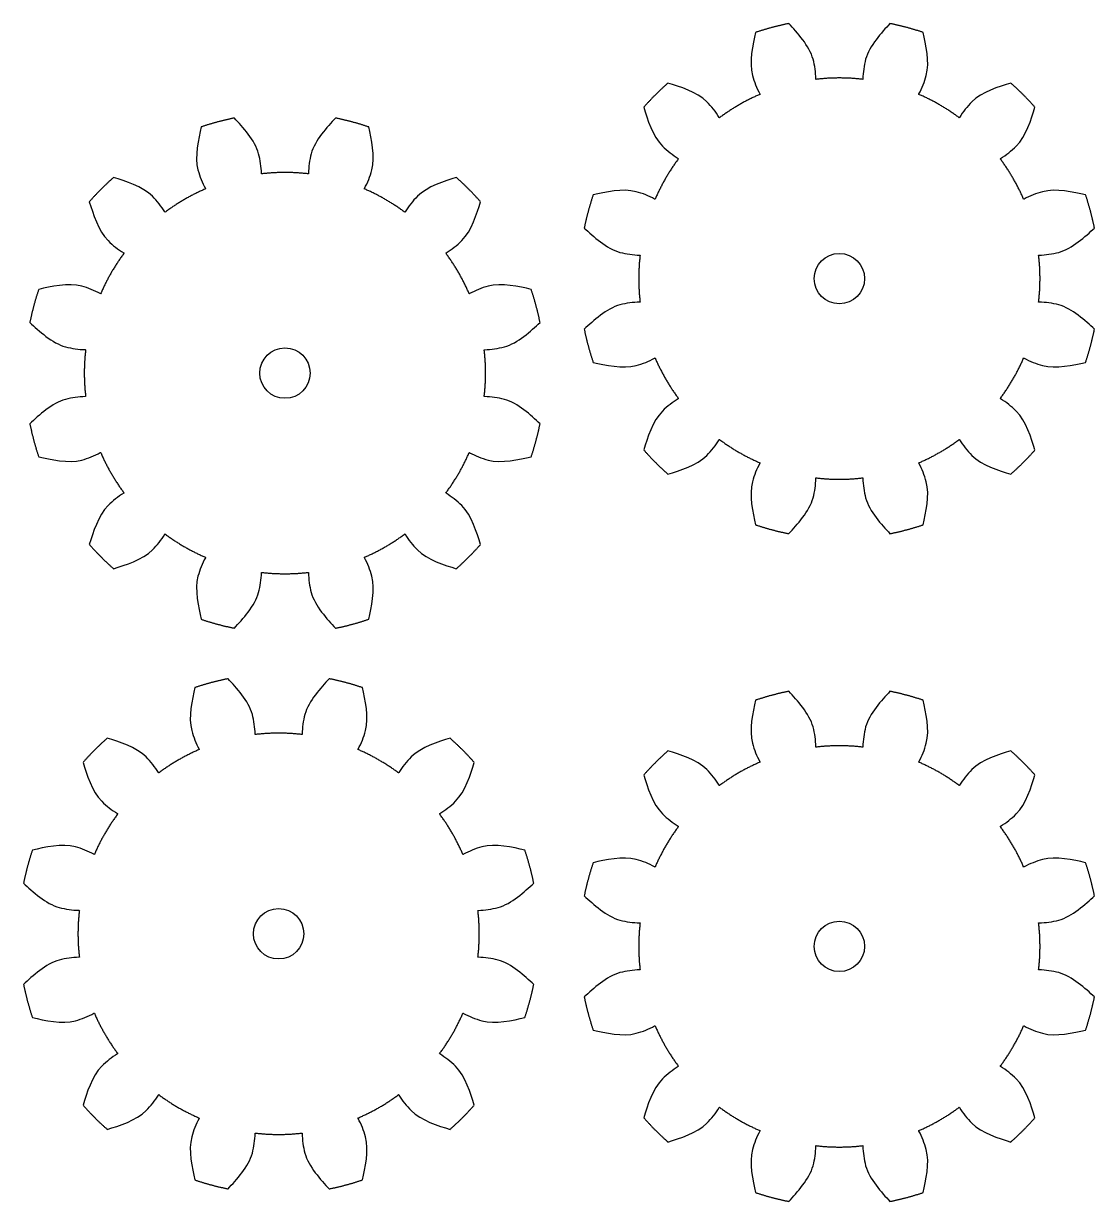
# Model space of a CAD drawing. Header units: millimetres. Extents: x 1087 to 1569, y -1965 to 141.
# Drawn here: x 1392.5 to 1562.5, y -1103.5 to -916.5 of the extents above; entities that cross this region are included whole.
import ezdxf

# ---------------------------------------------------------------- set-up
doc = ezdxf.new("R2010")
doc.units = ezdxf.units.MM
doc.header["$MEASUREMENT"] = 0
doc.layers.add('exterior', color=96, linetype='Continuous', true_color=0x008000)
doc.layers.add('interior', color=1, linetype='Continuous', true_color=0xff0000)

msp = doc.modelspace()

# ---------------------------------------------------------------- linework, layer by layer
at = {"layer": 'exterior'}
for points, knots in [([(1508.71, -917.89), (1508.28, -919.76), (1507.63, -922.6), (1508.2, -924.72), (1508.48, -925.75), (1508.89, -926.74), (1509.37, -927.65), (1509.39, -927.67), (1509.4, -927.7), (1509.41, -927.72)], [-101.445812, -101.445812, -101.445812, -101.445812, -100.678708, -100.678708, -100.678708, -99.889049, -99.889049, -99.889049, -99.870059, -99.870059, -99.870059, -99.870059]), ([(1518.28, -925.34), (1518.28, -925.32), (1518.28, -925.29), (1518.28, -925.27), (1518.24, -924.23), (1518.1, -923.17), (1517.83, -922.14), (1517.26, -920.02), (1515.28, -917.88), (1513.97, -916.48)], [-104.46169, -104.46169, -104.46169, -104.46169, -104.442641, -104.442641, -104.442641, -103.652974, -103.652974, -103.652974, -102.885889, -102.885889, -102.885889, -102.885889]), ([(1530.03, -916.48), (1528.73, -917.88), (1526.74, -920.02), (1526.17, -922.14), (1525.9, -923.17), (1525.76, -924.23), (1525.72, -925.27)], [-22.838476, -22.838476, -22.838476, -22.838476, -22.071372, -22.071372, -22.071372, -21.281712, -21.281712, -21.281712, -21.281712]), ([(1534.59, -927.72), (1534.6, -927.7), (1534.62, -927.67), (1534.63, -927.65), (1535.11, -926.74), (1535.53, -925.75), (1535.8, -924.72), (1536.37, -922.6), (1535.72, -919.76), (1535.29, -917.89)], [-25.854354, -25.854354, -25.854354, -25.854354, -25.835305, -25.835305, -25.835305, -25.045637, -25.045637, -25.045637, -24.278552, -24.278552, -24.278552, -24.278552]), ([(1502.96, -931.44), (1502.95, -931.42), (1502.94, -931.4), (1502.92, -931.38), (1502.38, -930.5), (1501.73, -929.65), (1500.97, -928.89), (1499.42, -927.34), (1496.63, -926.48), (1494.8, -925.92)], [-97.315569, -97.315569, -97.315569, -97.315569, -97.29652, -97.29652, -97.29652, -96.506852, -96.506852, -96.506852, -95.739767, -95.739767, -95.739767, -95.739767]), ([(1549.2, -925.92), (1547.37, -926.48), (1544.58, -927.34), (1543.03, -928.9), (1542.27, -929.65), (1541.63, -930.5), (1541.08, -931.38), (1541.06, -931.4), (1541.05, -931.42), (1541.04, -931.44)], [-29.984597, -29.984597, -29.984597, -29.984597, -29.217493, -29.217493, -29.217493, -28.427833, -28.427833, -28.427833, -28.408844, -28.408844, -28.408844, -28.408844]), ([(1490.95, -929.77), (1491.52, -931.6), (1492.37, -934.39), (1493.93, -935.94), (1494.68, -936.69), (1495.53, -937.34), (1496.41, -937.89), (1496.43, -937.91), (1496.45, -937.92), (1496.47, -937.93)], [-94.299691, -94.299691, -94.299691, -94.299691, -93.532587, -93.532587, -93.532587, -92.742927, -92.742927, -92.742927, -92.723938, -92.723938, -92.723938, -92.723938]), ([(1547.53, -937.93), (1547.55, -937.92), (1547.57, -937.91), (1547.59, -937.89), (1548.47, -937.34), (1549.32, -936.7), (1550.07, -935.94), (1551.63, -934.39), (1552.49, -931.6), (1553.05, -929.77)], [-33.000475, -33.000475, -33.000475, -33.000475, -32.981426, -32.981426, -32.981426, -32.191759, -32.191759, -32.191759, -31.424674, -31.424674, -31.424674, -31.424674]), ([(1420.71, -932.89), (1420.28, -934.76), (1419.63, -937.6), (1420.2, -939.72), (1420.48, -940.75), (1420.89, -941.74), (1421.37, -942.65), (1421.39, -942.67), (1421.4, -942.7), (1421.41, -942.72)], [-101.445812, -101.445812, -101.445812, -101.445812, -100.678708, -100.678708, -100.678708, -99.889049, -99.889049, -99.889049, -99.870059, -99.870059, -99.870059, -99.870059]), ([(1430.28, -940.34), (1430.28, -940.32), (1430.28, -940.29), (1430.28, -940.27), (1430.24, -939.23), (1430.1, -938.17), (1429.83, -937.14), (1429.26, -935.02), (1427.28, -932.88), (1425.97, -931.48)], [-104.46169, -104.46169, -104.46169, -104.46169, -104.442641, -104.442641, -104.442641, -103.652974, -103.652974, -103.652974, -102.885889, -102.885889, -102.885889, -102.885889]), ([(1442.03, -931.48), (1440.73, -932.88), (1438.74, -935.02), (1438.17, -937.14), (1437.9, -938.17), (1437.76, -939.23), (1437.72, -940.27)], [-22.838476, -22.838476, -22.838476, -22.838476, -22.071372, -22.071372, -22.071372, -21.281712, -21.281712, -21.281712, -21.281712]), ([(1446.59, -942.72), (1446.6, -942.7), (1446.62, -942.67), (1446.63, -942.65), (1447.11, -941.74), (1447.53, -940.75), (1447.8, -939.72), (1448.37, -937.6), (1447.72, -934.76), (1447.29, -932.89)], [-25.854354, -25.854354, -25.854354, -25.854354, -25.835305, -25.835305, -25.835305, -25.045637, -25.045637, -25.045637, -24.278552, -24.278552, -24.278552, -24.278552]), ([(1414.96, -946.44), (1414.95, -946.42), (1414.94, -946.4), (1414.92, -946.38), (1414.38, -945.5), (1413.73, -944.65), (1412.97, -943.89), (1411.42, -942.34), (1408.63, -941.48), (1406.8, -940.92)], [-97.315569, -97.315569, -97.315569, -97.315569, -97.29652, -97.29652, -97.29652, -96.506852, -96.506852, -96.506852, -95.739767, -95.739767, -95.739767, -95.739767]), ([(1461.2, -940.92), (1459.37, -941.48), (1456.58, -942.34), (1455.03, -943.9), (1454.27, -944.65), (1453.63, -945.5), (1453.08, -946.38), (1453.06, -946.4), (1453.05, -946.42), (1453.04, -946.44)], [-29.984597, -29.984597, -29.984597, -29.984597, -29.217493, -29.217493, -29.217493, -28.427833, -28.427833, -28.427833, -28.408844, -28.408844, -28.408844, -28.408844]), ([(1492.75, -944.38), (1492.73, -944.37), (1492.71, -944.35), (1492.68, -944.34), (1491.77, -943.86), (1490.78, -943.44), (1489.75, -943.17), (1487.63, -942.6), (1484.79, -943.25), (1482.92, -943.68)], [-90.169447, -90.169447, -90.169447, -90.169447, -90.150398, -90.150398, -90.150398, -89.360731, -89.360731, -89.360731, -88.593646, -88.593646, -88.593646, -88.593646]), ([(1561.08, -943.68), (1559.21, -943.25), (1556.37, -942.6), (1554.25, -943.17), (1553.22, -943.45), (1552.23, -943.86), (1551.32, -944.34), (1551.3, -944.36), (1551.27, -944.37), (1551.25, -944.38)], [-37.130719, -37.130719, -37.130719, -37.130719, -36.363615, -36.363615, -36.363615, -35.573955, -35.573955, -35.573955, -35.554966, -35.554966, -35.554966, -35.554966]), ([(1402.95, -944.77), (1403.52, -946.6), (1404.37, -949.39), (1405.93, -950.94), (1406.68, -951.69), (1407.53, -952.34), (1408.41, -952.89), (1408.43, -952.91), (1408.45, -952.92), (1408.47, -952.93)], [-94.299691, -94.299691, -94.299691, -94.299691, -93.532587, -93.532587, -93.532587, -92.742927, -92.742927, -92.742927, -92.723938, -92.723938, -92.723938, -92.723938]), ([(1459.53, -952.93), (1459.55, -952.92), (1459.57, -952.91), (1459.59, -952.89), (1460.47, -952.34), (1461.32, -951.7), (1462.07, -950.94), (1463.63, -949.39), (1464.49, -946.6), (1465.05, -944.77)], [-33.000475, -33.000475, -33.000475, -33.000475, -32.981426, -32.981426, -32.981426, -32.191759, -32.191759, -32.191759, -31.424674, -31.424674, -31.424674, -31.424674]), ([(1481.51, -948.94), (1482.92, -950.24), (1485.05, -952.23), (1487.17, -952.8), (1488.2, -953.07), (1489.26, -953.21), (1490.3, -953.24), (1490.32, -953.25), (1490.35, -953.25), (1490.37, -953.25)], [-87.153569, -87.153569, -87.153569, -87.153569, -86.386465, -86.386465, -86.386465, -85.596806, -85.596806, -85.596806, -85.577816, -85.577816, -85.577816, -85.577816]), ([(1553.63, -953.25), (1553.65, -953.25), (1553.68, -953.25), (1553.7, -953.25), (1554.74, -953.21), (1555.8, -953.07), (1556.83, -952.8), (1558.95, -952.23), (1561.08, -950.25), (1562.49, -948.94)], [-40.146597, -40.146597, -40.146597, -40.146597, -40.127548, -40.127548, -40.127548, -39.33788, -39.33788, -39.33788, -38.570795, -38.570795, -38.570795, -38.570795]), ([(1404.75, -959.38), (1404.73, -959.37), (1404.71, -959.35), (1404.68, -959.34), (1403.77, -958.86), (1402.78, -958.44), (1401.75, -958.17), (1399.63, -957.6), (1396.79, -958.25), (1394.92, -958.68)], [-90.169447, -90.169447, -90.169447, -90.169447, -90.150398, -90.150398, -90.150398, -89.360731, -89.360731, -89.360731, -88.593646, -88.593646, -88.593646, -88.593646]), ([(1473.08, -958.68), (1471.21, -958.25), (1468.37, -957.6), (1466.25, -958.17), (1465.22, -958.45), (1464.23, -958.86), (1463.32, -959.34), (1463.3, -959.36), (1463.27, -959.37), (1463.25, -959.38)], [-37.130719, -37.130719, -37.130719, -37.130719, -36.363615, -36.363615, -36.363615, -35.573955, -35.573955, -35.573955, -35.554966, -35.554966, -35.554966, -35.554966]), ([(1490.37, -960.69), (1490.35, -960.69), (1490.32, -960.69), (1490.3, -960.69), (1489.26, -960.73), (1488.2, -960.87), (1487.17, -961.14), (1485.05, -961.71), (1482.92, -963.69), (1481.51, -965)], [-83.023326, -83.023326, -83.023326, -83.023326, -83.004277, -83.004277, -83.004277, -82.214609, -82.214609, -82.214609, -81.447524, -81.447524, -81.447524, -81.447524]), ([(1562.49, -965), (1561.08, -963.69), (1558.95, -961.71), (1556.83, -961.14), (1555.8, -960.87), (1554.74, -960.73), (1553.7, -960.69), (1553.68, -960.69), (1553.65, -960.69), (1553.63, -960.69)], [-44.27684, -44.27684, -44.27684, -44.27684, -43.509736, -43.509736, -43.509736, -42.720076, -42.720076, -42.720076, -42.701087, -42.701087, -42.701087, -42.701087]), ([(1393.51, -963.94), (1394.92, -965.24), (1397.05, -967.23), (1399.17, -967.8), (1400.2, -968.07), (1401.26, -968.21), (1402.3, -968.24), (1402.32, -968.25), (1402.35, -968.25), (1402.37, -968.25)], [-87.153569, -87.153569, -87.153569, -87.153569, -86.386465, -86.386465, -86.386465, -85.596806, -85.596806, -85.596806, -85.577816, -85.577816, -85.577816, -85.577816]), ([(1465.63, -968.25), (1465.65, -968.25), (1465.68, -968.25), (1465.7, -968.25), (1466.74, -968.21), (1467.8, -968.07), (1468.83, -967.8), (1470.95, -967.23), (1473.08, -965.25), (1474.49, -963.94)], [-40.146597, -40.146597, -40.146597, -40.146597, -40.127548, -40.127548, -40.127548, -39.33788, -39.33788, -39.33788, -38.570795, -38.570795, -38.570795, -38.570795]), ([(1482.92, -970.26), (1484.79, -970.69), (1487.63, -971.34), (1489.75, -970.77), (1490.78, -970.49), (1491.77, -970.08), (1492.68, -969.59), (1492.7, -969.58), (1492.73, -969.57), (1492.75, -969.56)], [-80.007448, -80.007448, -80.007448, -80.007448, -79.240344, -79.240344, -79.240344, -78.450684, -78.450684, -78.450684, -78.431695, -78.431695, -78.431695, -78.431695]), ([(1551.25, -969.56), (1551.27, -969.57), (1551.29, -969.58), (1551.32, -969.6), (1552.23, -970.08), (1553.22, -970.49), (1554.25, -970.77), (1556.37, -971.34), (1559.21, -970.69), (1561.08, -970.26)], [-47.292718, -47.292718, -47.292718, -47.292718, -47.273669, -47.273669, -47.273669, -46.484002, -46.484002, -46.484002, -45.716917, -45.716917, -45.716917, -45.716917]), ([(1402.37, -975.69), (1402.35, -975.69), (1402.32, -975.69), (1402.3, -975.69), (1401.26, -975.73), (1400.2, -975.87), (1399.17, -976.14), (1397.05, -976.71), (1394.92, -978.69), (1393.51, -980)], [-83.023326, -83.023326, -83.023326, -83.023326, -83.004277, -83.004277, -83.004277, -82.214609, -82.214609, -82.214609, -81.447524, -81.447524, -81.447524, -81.447524]), ([(1474.49, -980), (1473.08, -978.69), (1470.95, -976.71), (1468.83, -976.14), (1467.8, -975.87), (1466.74, -975.73), (1465.7, -975.69), (1465.68, -975.69), (1465.65, -975.69), (1465.63, -975.69)], [-44.27684, -44.27684, -44.27684, -44.27684, -43.509736, -43.509736, -43.509736, -42.720076, -42.720076, -42.720076, -42.701087, -42.701087, -42.701087, -42.701087]), ([(1496.47, -976), (1496.45, -976.02), (1496.43, -976.03), (1496.41, -976.04), (1495.53, -976.59), (1494.68, -977.24), (1493.93, -977.99), (1492.37, -979.55), (1491.51, -982.33), (1490.95, -984.16)], [-75.877204, -75.877204, -75.877204, -75.877204, -75.858155, -75.858155, -75.858155, -75.068488, -75.068488, -75.068488, -74.301403, -74.301403, -74.301403, -74.301403]), ([(1553.05, -984.17), (1552.48, -982.34), (1551.63, -979.55), (1550.07, -978), (1549.32, -977.24), (1548.47, -976.6), (1547.59, -976.05), (1547.57, -976.03), (1547.55, -976.02), (1547.53, -976.01)], [-51.422962, -51.422962, -51.422962, -51.422962, -50.655858, -50.655858, -50.655858, -49.866198, -49.866198, -49.866198, -49.847209, -49.847209, -49.847209, -49.847209]), ([(1494.8, -988.02), (1496.63, -987.45), (1499.42, -986.6), (1500.97, -985.04), (1501.73, -984.29), (1502.37, -983.44), (1502.92, -982.56), (1502.94, -982.54), (1502.95, -982.52), (1502.96, -982.5)], [-72.861326, -72.861326, -72.861326, -72.861326, -72.094222, -72.094222, -72.094222, -71.304563, -71.304563, -71.304563, -71.285573, -71.285573, -71.285573, -71.285573]), ([(1541.04, -982.5), (1541.05, -982.52), (1541.06, -982.54), (1541.08, -982.56), (1541.62, -983.44), (1542.27, -984.29), (1543.03, -985.04), (1544.58, -986.6), (1547.37, -987.46), (1549.2, -988.02)], [-54.43884, -54.43884, -54.43884, -54.43884, -54.419791, -54.419791, -54.419791, -53.630123, -53.630123, -53.630123, -52.863038, -52.863038, -52.863038, -52.863038]), ([(1394.92, -985.26), (1396.79, -985.69), (1399.63, -986.34), (1401.75, -985.77), (1402.78, -985.49), (1403.77, -985.08), (1404.68, -984.59), (1404.7, -984.58), (1404.73, -984.57), (1404.75, -984.56)], [-80.007448, -80.007448, -80.007448, -80.007448, -79.240344, -79.240344, -79.240344, -78.450684, -78.450684, -78.450684, -78.431695, -78.431695, -78.431695, -78.431695]), ([(1463.25, -984.56), (1463.27, -984.57), (1463.29, -984.58), (1463.32, -984.6), (1464.23, -985.08), (1465.22, -985.49), (1466.25, -985.77), (1468.37, -986.34), (1471.21, -985.69), (1473.08, -985.26)], [-47.292718, -47.292718, -47.292718, -47.292718, -47.273669, -47.273669, -47.273669, -46.484002, -46.484002, -46.484002, -45.716917, -45.716917, -45.716917, -45.716917]), ([(1509.41, -986.22), (1509.4, -986.24), (1509.38, -986.26), (1509.37, -986.29), (1508.89, -987.2), (1508.47, -988.19), (1508.2, -989.21), (1507.63, -991.34), (1508.28, -994.18), (1508.71, -996.05)], [-68.731083, -68.731083, -68.731083, -68.731083, -68.712034, -68.712034, -68.712034, -67.922366, -67.922366, -67.922366, -67.155281, -67.155281, -67.155281, -67.155281]), ([(1535.29, -996.05), (1535.72, -994.18), (1536.37, -991.34), (1535.8, -989.22), (1535.52, -988.19), (1535.11, -987.2), (1534.63, -986.29), (1534.61, -986.26), (1534.6, -986.24), (1534.59, -986.22)], [-58.569083, -58.569083, -58.569083, -58.569083, -57.801979, -57.801979, -57.801979, -57.012319, -57.012319, -57.012319, -56.99333, -56.99333, -56.99333, -56.99333]), ([(1513.97, -997.45), (1515.27, -996.05), (1517.26, -993.92), (1517.83, -991.79), (1518.1, -990.77), (1518.24, -989.71), (1518.28, -988.67), (1518.28, -988.65), (1518.28, -988.62), (1518.28, -988.6)], [-65.715205, -65.715205, -65.715205, -65.715205, -64.948101, -64.948101, -64.948101, -64.158441, -64.158441, -64.158441, -64.139452, -64.139452, -64.139452, -64.139452]), ([(1525.72, -988.6), (1525.72, -988.62), (1525.72, -988.65), (1525.72, -988.67), (1525.76, -989.71), (1525.9, -990.77), (1526.17, -991.79), (1526.74, -993.92), (1528.72, -996.05), (1530.03, -997.46)], [-61.584961, -61.584961, -61.584961, -61.584961, -61.565912, -61.565912, -61.565912, -60.776245, -60.776245, -60.776245, -60.00916, -60.00916, -60.00916, -60.00916]), ([(1408.47, -991), (1408.45, -991.02), (1408.43, -991.03), (1408.41, -991.04), (1407.53, -991.59), (1406.68, -992.24), (1405.93, -992.99), (1404.37, -994.55), (1403.51, -997.33), (1402.95, -999.16)], [-75.877204, -75.877204, -75.877204, -75.877204, -75.858155, -75.858155, -75.858155, -75.068488, -75.068488, -75.068488, -74.301403, -74.301403, -74.301403, -74.301403]), ([(1465.05, -999.17), (1464.48, -997.34), (1463.63, -994.55), (1462.07, -993), (1461.32, -992.24), (1460.47, -991.6), (1459.59, -991.05), (1459.57, -991.03), (1459.55, -991.02), (1459.53, -991.01)], [-51.422962, -51.422962, -51.422962, -51.422962, -50.655858, -50.655858, -50.655858, -49.866198, -49.866198, -49.866198, -49.847209, -49.847209, -49.847209, -49.847209]), ([(1406.8, -1003.02), (1408.63, -1002.45), (1411.42, -1001.6), (1412.97, -1000.04), (1413.73, -999.29), (1414.37, -998.44), (1414.92, -997.56), (1414.94, -997.54), (1414.95, -997.52), (1414.96, -997.5)], [-72.861326, -72.861326, -72.861326, -72.861326, -72.094222, -72.094222, -72.094222, -71.304563, -71.304563, -71.304563, -71.285573, -71.285573, -71.285573, -71.285573]), ([(1453.04, -997.5), (1453.05, -997.52), (1453.06, -997.54), (1453.08, -997.56), (1453.62, -998.44), (1454.27, -999.29), (1455.03, -1000.04), (1456.58, -1001.6), (1459.37, -1002.46), (1461.2, -1003.02)], [-54.43884, -54.43884, -54.43884, -54.43884, -54.419791, -54.419791, -54.419791, -53.630123, -53.630123, -53.630123, -52.863038, -52.863038, -52.863038, -52.863038]), ([(1421.41, -1001.22), (1421.4, -1001.24), (1421.38, -1001.26), (1421.37, -1001.29), (1420.89, -1002.2), (1420.47, -1003.19), (1420.2, -1004.21), (1419.63, -1006.34), (1420.28, -1009.18), (1420.71, -1011.05)], [-68.731083, -68.731083, -68.731083, -68.731083, -68.712034, -68.712034, -68.712034, -67.922366, -67.922366, -67.922366, -67.155281, -67.155281, -67.155281, -67.155281]), ([(1447.29, -1011.05), (1447.72, -1009.18), (1448.37, -1006.34), (1447.8, -1004.22), (1447.52, -1003.19), (1447.11, -1002.2), (1446.63, -1001.29), (1446.61, -1001.26), (1446.6, -1001.24), (1446.59, -1001.22)], [-58.569083, -58.569083, -58.569083, -58.569083, -57.801979, -57.801979, -57.801979, -57.012319, -57.012319, -57.012319, -56.99333, -56.99333, -56.99333, -56.99333]), ([(1425.97, -1012.45), (1427.27, -1011.05), (1429.26, -1008.92), (1429.83, -1006.79), (1430.1, -1005.77), (1430.24, -1004.71), (1430.28, -1003.67), (1430.28, -1003.65), (1430.28, -1003.62), (1430.28, -1003.6)], [-65.715205, -65.715205, -65.715205, -65.715205, -64.948101, -64.948101, -64.948101, -64.158441, -64.158441, -64.158441, -64.139452, -64.139452, -64.139452, -64.139452]), ([(1437.72, -1003.6), (1437.72, -1003.62), (1437.72, -1003.65), (1437.72, -1003.67), (1437.76, -1004.71), (1437.9, -1005.77), (1438.17, -1006.79), (1438.74, -1008.92), (1440.72, -1011.05), (1442.03, -1012.46)], [-61.584961, -61.584961, -61.584961, -61.584961, -61.565912, -61.565912, -61.565912, -60.776245, -60.776245, -60.776245, -60.00916, -60.00916, -60.00916, -60.00916]), ([(1429.28, -1029.34), (1429.28, -1029.32), (1429.28, -1029.29), (1429.28, -1029.27), (1429.24, -1028.23), (1429.1, -1027.17), (1428.83, -1026.14), (1428.26, -1024.02), (1426.28, -1021.88), (1424.97, -1020.48)], [-104.46169, -104.46169, -104.46169, -104.46169, -104.442641, -104.442641, -104.442641, -103.652974, -103.652974, -103.652974, -102.885889, -102.885889, -102.885889, -102.885889]), ([(1441.03, -1020.48), (1439.73, -1021.88), (1437.74, -1024.02), (1437.17, -1026.14), (1436.9, -1027.17), (1436.76, -1028.23), (1436.72, -1029.27)], [-22.838476, -22.838476, -22.838476, -22.838476, -22.071372, -22.071372, -22.071372, -21.281712, -21.281712, -21.281712, -21.281712]), ([(1419.71, -1021.89), (1419.28, -1023.76), (1418.63, -1026.6), (1419.2, -1028.72), (1419.48, -1029.75), (1419.89, -1030.74), (1420.37, -1031.65), (1420.39, -1031.67), (1420.4, -1031.7), (1420.41, -1031.72)], [-101.445812, -101.445812, -101.445812, -101.445812, -100.678708, -100.678708, -100.678708, -99.889049, -99.889049, -99.889049, -99.870059, -99.870059, -99.870059, -99.870059]), ([(1445.59, -1031.72), (1445.6, -1031.7), (1445.62, -1031.67), (1445.63, -1031.65), (1446.11, -1030.74), (1446.53, -1029.75), (1446.8, -1028.72), (1447.37, -1026.6), (1446.72, -1023.76), (1446.29, -1021.89)], [-25.854354, -25.854354, -25.854354, -25.854354, -25.835305, -25.835305, -25.835305, -25.045637, -25.045637, -25.045637, -24.278552, -24.278552, -24.278552, -24.278552]), ([(1518.28, -1031.34), (1518.28, -1031.32), (1518.28, -1031.29), (1518.28, -1031.27), (1518.24, -1030.23), (1518.1, -1029.17), (1517.83, -1028.14), (1517.26, -1026.02), (1515.28, -1023.88), (1513.97, -1022.48)], [-104.46169, -104.46169, -104.46169, -104.46169, -104.442641, -104.442641, -104.442641, -103.652974, -103.652974, -103.652974, -102.885889, -102.885889, -102.885889, -102.885889]), ([(1530.03, -1022.48), (1528.73, -1023.88), (1526.74, -1026.02), (1526.17, -1028.14), (1525.9, -1029.17), (1525.76, -1030.23), (1525.72, -1031.27)], [-22.838476, -22.838476, -22.838476, -22.838476, -22.071372, -22.071372, -22.071372, -21.281712, -21.281712, -21.281712, -21.281712]), ([(1508.71, -1023.89), (1508.28, -1025.76), (1507.63, -1028.6), (1508.2, -1030.72), (1508.48, -1031.75), (1508.89, -1032.74), (1509.37, -1033.65), (1509.39, -1033.67), (1509.4, -1033.7), (1509.41, -1033.72)], [-101.445812, -101.445812, -101.445812, -101.445812, -100.678708, -100.678708, -100.678708, -99.889049, -99.889049, -99.889049, -99.870059, -99.870059, -99.870059, -99.870059]), ([(1534.59, -1033.72), (1534.6, -1033.7), (1534.62, -1033.67), (1534.63, -1033.65), (1535.11, -1032.74), (1535.53, -1031.75), (1535.8, -1030.72), (1536.37, -1028.6), (1535.72, -1025.76), (1535.29, -1023.89)], [-25.854354, -25.854354, -25.854354, -25.854354, -25.835305, -25.835305, -25.835305, -25.045637, -25.045637, -25.045637, -24.278552, -24.278552, -24.278552, -24.278552]), ([(1413.96, -1035.44), (1413.95, -1035.42), (1413.94, -1035.4), (1413.92, -1035.38), (1413.38, -1034.5), (1412.73, -1033.65), (1411.97, -1032.89), (1410.42, -1031.34), (1407.63, -1030.48), (1405.8, -1029.92)], [-97.315569, -97.315569, -97.315569, -97.315569, -97.29652, -97.29652, -97.29652, -96.506852, -96.506852, -96.506852, -95.739767, -95.739767, -95.739767, -95.739767]), ([(1460.2, -1029.92), (1458.37, -1030.48), (1455.58, -1031.34), (1454.03, -1032.9), (1453.27, -1033.65), (1452.63, -1034.5), (1452.08, -1035.38), (1452.06, -1035.4), (1452.05, -1035.42), (1452.04, -1035.44)], [-29.984597, -29.984597, -29.984597, -29.984597, -29.217493, -29.217493, -29.217493, -28.427833, -28.427833, -28.427833, -28.408844, -28.408844, -28.408844, -28.408844]), ([(1502.96, -1037.44), (1502.95, -1037.42), (1502.94, -1037.4), (1502.92, -1037.38), (1502.38, -1036.5), (1501.73, -1035.65), (1500.97, -1034.89), (1499.42, -1033.34), (1496.63, -1032.48), (1494.8, -1031.92)], [-97.315569, -97.315569, -97.315569, -97.315569, -97.29652, -97.29652, -97.29652, -96.506852, -96.506852, -96.506852, -95.739767, -95.739767, -95.739767, -95.739767]), ([(1549.2, -1031.92), (1547.37, -1032.48), (1544.58, -1033.34), (1543.03, -1034.9), (1542.27, -1035.65), (1541.63, -1036.5), (1541.08, -1037.38), (1541.06, -1037.4), (1541.05, -1037.42), (1541.04, -1037.44)], [-29.984597, -29.984597, -29.984597, -29.984597, -29.217493, -29.217493, -29.217493, -28.427833, -28.427833, -28.427833, -28.408844, -28.408844, -28.408844, -28.408844]), ([(1401.95, -1033.77), (1402.52, -1035.6), (1403.37, -1038.39), (1404.93, -1039.94), (1405.68, -1040.69), (1406.53, -1041.34), (1407.41, -1041.89), (1407.43, -1041.91), (1407.45, -1041.92), (1407.47, -1041.93)], [-94.299691, -94.299691, -94.299691, -94.299691, -93.532587, -93.532587, -93.532587, -92.742927, -92.742927, -92.742927, -92.723938, -92.723938, -92.723938, -92.723938]), ([(1458.53, -1041.93), (1458.55, -1041.92), (1458.57, -1041.91), (1458.59, -1041.89), (1459.47, -1041.34), (1460.32, -1040.7), (1461.07, -1039.94), (1462.63, -1038.39), (1463.49, -1035.6), (1464.05, -1033.77)], [-33.000475, -33.000475, -33.000475, -33.000475, -32.981426, -32.981426, -32.981426, -32.191759, -32.191759, -32.191759, -31.424674, -31.424674, -31.424674, -31.424674]), ([(1490.95, -1035.77), (1491.52, -1037.6), (1492.37, -1040.39), (1493.93, -1041.94), (1494.68, -1042.69), (1495.53, -1043.34), (1496.41, -1043.89), (1496.43, -1043.91), (1496.45, -1043.92), (1496.47, -1043.93)], [-94.299691, -94.299691, -94.299691, -94.299691, -93.532587, -93.532587, -93.532587, -92.742927, -92.742927, -92.742927, -92.723938, -92.723938, -92.723938, -92.723938]), ([(1547.53, -1043.93), (1547.55, -1043.92), (1547.57, -1043.91), (1547.59, -1043.89), (1548.47, -1043.34), (1549.32, -1042.7), (1550.07, -1041.94), (1551.63, -1040.39), (1552.49, -1037.6), (1553.05, -1035.77)], [-33.000475, -33.000475, -33.000475, -33.000475, -32.981426, -32.981426, -32.981426, -32.191759, -32.191759, -32.191759, -31.424674, -31.424674, -31.424674, -31.424674]), ([(1403.75, -1048.38), (1403.73, -1048.37), (1403.71, -1048.35), (1403.68, -1048.34), (1402.77, -1047.86), (1401.78, -1047.44), (1400.75, -1047.17), (1398.63, -1046.6), (1395.79, -1047.25), (1393.92, -1047.68)], [-90.169447, -90.169447, -90.169447, -90.169447, -90.150398, -90.150398, -90.150398, -89.360731, -89.360731, -89.360731, -88.593646, -88.593646, -88.593646, -88.593646]), ([(1472.08, -1047.68), (1470.21, -1047.25), (1467.37, -1046.6), (1465.25, -1047.17), (1464.22, -1047.45), (1463.23, -1047.86), (1462.32, -1048.34), (1462.3, -1048.36), (1462.27, -1048.37), (1462.25, -1048.38)], [-37.130719, -37.130719, -37.130719, -37.130719, -36.363615, -36.363615, -36.363615, -35.573955, -35.573955, -35.573955, -35.554966, -35.554966, -35.554966, -35.554966]), ([(1492.75, -1050.38), (1492.73, -1050.37), (1492.71, -1050.35), (1492.68, -1050.34), (1491.77, -1049.86), (1490.78, -1049.44), (1489.75, -1049.17), (1487.63, -1048.6), (1484.79, -1049.25), (1482.92, -1049.68)], [-90.169447, -90.169447, -90.169447, -90.169447, -90.150398, -90.150398, -90.150398, -89.360731, -89.360731, -89.360731, -88.593646, -88.593646, -88.593646, -88.593646]), ([(1561.08, -1049.68), (1559.21, -1049.25), (1556.37, -1048.6), (1554.25, -1049.17), (1553.22, -1049.45), (1552.23, -1049.86), (1551.32, -1050.34), (1551.3, -1050.36), (1551.27, -1050.37), (1551.25, -1050.38)], [-37.130719, -37.130719, -37.130719, -37.130719, -36.363615, -36.363615, -36.363615, -35.573955, -35.573955, -35.573955, -35.554966, -35.554966, -35.554966, -35.554966]), ([(1392.51, -1052.94), (1393.92, -1054.24), (1396.05, -1056.23), (1398.17, -1056.8), (1399.2, -1057.07), (1400.26, -1057.21), (1401.3, -1057.24), (1401.32, -1057.25), (1401.35, -1057.25), (1401.37, -1057.25)], [-87.153569, -87.153569, -87.153569, -87.153569, -86.386465, -86.386465, -86.386465, -85.596806, -85.596806, -85.596806, -85.577816, -85.577816, -85.577816, -85.577816]), ([(1464.63, -1057.25), (1464.65, -1057.25), (1464.68, -1057.25), (1464.7, -1057.25), (1465.74, -1057.21), (1466.8, -1057.07), (1467.83, -1056.8), (1469.95, -1056.23), (1472.08, -1054.25), (1473.49, -1052.94)], [-40.146597, -40.146597, -40.146597, -40.146597, -40.127548, -40.127548, -40.127548, -39.33788, -39.33788, -39.33788, -38.570795, -38.570795, -38.570795, -38.570795]), ([(1481.51, -1054.94), (1482.92, -1056.24), (1485.05, -1058.23), (1487.17, -1058.8), (1488.2, -1059.07), (1489.26, -1059.21), (1490.3, -1059.24), (1490.32, -1059.25), (1490.35, -1059.25), (1490.37, -1059.25)], [-87.153569, -87.153569, -87.153569, -87.153569, -86.386465, -86.386465, -86.386465, -85.596806, -85.596806, -85.596806, -85.577816, -85.577816, -85.577816, -85.577816]), ([(1553.63, -1059.25), (1553.65, -1059.25), (1553.68, -1059.25), (1553.7, -1059.25), (1554.74, -1059.21), (1555.8, -1059.07), (1556.83, -1058.8), (1558.95, -1058.23), (1561.08, -1056.25), (1562.49, -1054.94)], [-40.146597, -40.146597, -40.146597, -40.146597, -40.127548, -40.127548, -40.127548, -39.33788, -39.33788, -39.33788, -38.570795, -38.570795, -38.570795, -38.570795]), ([(1401.37, -1064.69), (1401.35, -1064.69), (1401.32, -1064.69), (1401.3, -1064.69), (1400.26, -1064.73), (1399.2, -1064.87), (1398.17, -1065.14), (1396.05, -1065.71), (1393.92, -1067.69), (1392.51, -1069)], [-83.023326, -83.023326, -83.023326, -83.023326, -83.004277, -83.004277, -83.004277, -82.214609, -82.214609, -82.214609, -81.447524, -81.447524, -81.447524, -81.447524]), ([(1473.49, -1069), (1472.08, -1067.69), (1469.95, -1065.71), (1467.83, -1065.14), (1466.8, -1064.87), (1465.74, -1064.73), (1464.7, -1064.69), (1464.68, -1064.69), (1464.65, -1064.69), (1464.63, -1064.69)], [-44.27684, -44.27684, -44.27684, -44.27684, -43.509736, -43.509736, -43.509736, -42.720076, -42.720076, -42.720076, -42.701087, -42.701087, -42.701087, -42.701087]), ([(1490.37, -1066.69), (1490.35, -1066.69), (1490.32, -1066.69), (1490.3, -1066.69), (1489.26, -1066.73), (1488.2, -1066.87), (1487.17, -1067.14), (1485.05, -1067.71), (1482.92, -1069.69), (1481.51, -1071)], [-83.023326, -83.023326, -83.023326, -83.023326, -83.004277, -83.004277, -83.004277, -82.214609, -82.214609, -82.214609, -81.447524, -81.447524, -81.447524, -81.447524]), ([(1562.49, -1071), (1561.08, -1069.69), (1558.95, -1067.71), (1556.83, -1067.14), (1555.8, -1066.87), (1554.74, -1066.73), (1553.7, -1066.69), (1553.68, -1066.69), (1553.65, -1066.69), (1553.63, -1066.69)], [-44.27684, -44.27684, -44.27684, -44.27684, -43.509736, -43.509736, -43.509736, -42.720076, -42.720076, -42.720076, -42.701087, -42.701087, -42.701087, -42.701087]), ([(1393.92, -1074.26), (1395.79, -1074.69), (1398.63, -1075.34), (1400.75, -1074.77), (1401.78, -1074.49), (1402.77, -1074.08), (1403.68, -1073.59), (1403.7, -1073.58), (1403.73, -1073.57), (1403.75, -1073.56)], [-80.007448, -80.007448, -80.007448, -80.007448, -79.240344, -79.240344, -79.240344, -78.450684, -78.450684, -78.450684, -78.431695, -78.431695, -78.431695, -78.431695]), ([(1462.25, -1073.56), (1462.27, -1073.57), (1462.29, -1073.58), (1462.32, -1073.6), (1463.23, -1074.08), (1464.22, -1074.49), (1465.25, -1074.77), (1467.37, -1075.34), (1470.21, -1074.69), (1472.08, -1074.26)], [-47.292718, -47.292718, -47.292718, -47.292718, -47.273669, -47.273669, -47.273669, -46.484002, -46.484002, -46.484002, -45.716917, -45.716917, -45.716917, -45.716917]), ([(1482.92, -1076.26), (1484.79, -1076.69), (1487.63, -1077.34), (1489.75, -1076.77), (1490.78, -1076.49), (1491.77, -1076.08), (1492.68, -1075.59), (1492.7, -1075.58), (1492.73, -1075.57), (1492.75, -1075.56)], [-80.007448, -80.007448, -80.007448, -80.007448, -79.240344, -79.240344, -79.240344, -78.450684, -78.450684, -78.450684, -78.431695, -78.431695, -78.431695, -78.431695]), ([(1551.25, -1075.56), (1551.27, -1075.57), (1551.29, -1075.58), (1551.32, -1075.6), (1552.23, -1076.08), (1553.22, -1076.49), (1554.25, -1076.77), (1556.37, -1077.34), (1559.21, -1076.69), (1561.08, -1076.26)], [-47.292718, -47.292718, -47.292718, -47.292718, -47.273669, -47.273669, -47.273669, -46.484002, -46.484002, -46.484002, -45.716917, -45.716917, -45.716917, -45.716917]), ([(1407.47, -1080), (1407.45, -1080.02), (1407.43, -1080.03), (1407.41, -1080.04), (1406.53, -1080.59), (1405.68, -1081.24), (1404.93, -1081.99), (1403.37, -1083.55), (1402.51, -1086.33), (1401.95, -1088.16)], [-75.877204, -75.877204, -75.877204, -75.877204, -75.858155, -75.858155, -75.858155, -75.068488, -75.068488, -75.068488, -74.301403, -74.301403, -74.301403, -74.301403]), ([(1464.05, -1088.17), (1463.48, -1086.34), (1462.63, -1083.55), (1461.07, -1082), (1460.32, -1081.24), (1459.47, -1080.6), (1458.59, -1080.05), (1458.57, -1080.03), (1458.55, -1080.02), (1458.53, -1080.01)], [-51.422962, -51.422962, -51.422962, -51.422962, -50.655858, -50.655858, -50.655858, -49.866198, -49.866198, -49.866198, -49.847209, -49.847209, -49.847209, -49.847209]), ([(1496.47, -1082), (1496.45, -1082.02), (1496.43, -1082.03), (1496.41, -1082.04), (1495.53, -1082.59), (1494.68, -1083.24), (1493.93, -1083.99), (1492.37, -1085.55), (1491.51, -1088.33), (1490.95, -1090.16)], [-75.877204, -75.877204, -75.877204, -75.877204, -75.858155, -75.858155, -75.858155, -75.068488, -75.068488, -75.068488, -74.301403, -74.301403, -74.301403, -74.301403]), ([(1553.05, -1090.17), (1552.48, -1088.34), (1551.63, -1085.55), (1550.07, -1084), (1549.32, -1083.24), (1548.47, -1082.6), (1547.59, -1082.05), (1547.57, -1082.03), (1547.55, -1082.02), (1547.53, -1082.01)], [-51.422962, -51.422962, -51.422962, -51.422962, -50.655858, -50.655858, -50.655858, -49.866198, -49.866198, -49.866198, -49.847209, -49.847209, -49.847209, -49.847209]), ([(1405.8, -1092.02), (1407.63, -1091.45), (1410.42, -1090.6), (1411.97, -1089.04), (1412.73, -1088.29), (1413.37, -1087.44), (1413.92, -1086.56), (1413.94, -1086.54), (1413.95, -1086.52), (1413.96, -1086.5)], [-72.861326, -72.861326, -72.861326, -72.861326, -72.094222, -72.094222, -72.094222, -71.304563, -71.304563, -71.304563, -71.285573, -71.285573, -71.285573, -71.285573]), ([(1452.04, -1086.5), (1452.05, -1086.52), (1452.06, -1086.54), (1452.08, -1086.56), (1452.62, -1087.44), (1453.27, -1088.29), (1454.03, -1089.04), (1455.58, -1090.6), (1458.37, -1091.46), (1460.2, -1092.02)], [-54.43884, -54.43884, -54.43884, -54.43884, -54.419791, -54.419791, -54.419791, -53.630123, -53.630123, -53.630123, -52.863038, -52.863038, -52.863038, -52.863038]), ([(1494.8, -1094.02), (1496.63, -1093.45), (1499.42, -1092.6), (1500.97, -1091.04), (1501.73, -1090.29), (1502.37, -1089.44), (1502.92, -1088.56), (1502.94, -1088.54), (1502.95, -1088.52), (1502.96, -1088.5)], [-72.861326, -72.861326, -72.861326, -72.861326, -72.094222, -72.094222, -72.094222, -71.304563, -71.304563, -71.304563, -71.285573, -71.285573, -71.285573, -71.285573]), ([(1541.04, -1088.5), (1541.05, -1088.52), (1541.06, -1088.54), (1541.08, -1088.56), (1541.62, -1089.44), (1542.27, -1090.29), (1543.03, -1091.04), (1544.58, -1092.6), (1547.37, -1093.46), (1549.2, -1094.02)], [-54.43884, -54.43884, -54.43884, -54.43884, -54.419791, -54.419791, -54.419791, -53.630123, -53.630123, -53.630123, -52.863038, -52.863038, -52.863038, -52.863038]), ([(1420.41, -1090.22), (1420.4, -1090.24), (1420.38, -1090.26), (1420.37, -1090.29), (1419.89, -1091.2), (1419.47, -1092.19), (1419.2, -1093.21), (1418.63, -1095.34), (1419.28, -1098.18), (1419.71, -1100.05)], [-68.731083, -68.731083, -68.731083, -68.731083, -68.712034, -68.712034, -68.712034, -67.922366, -67.922366, -67.922366, -67.155281, -67.155281, -67.155281, -67.155281]), ([(1446.29, -1100.05), (1446.72, -1098.18), (1447.37, -1095.34), (1446.8, -1093.22), (1446.52, -1092.19), (1446.11, -1091.2), (1445.63, -1090.29), (1445.61, -1090.26), (1445.6, -1090.24), (1445.59, -1090.22)], [-58.569083, -58.569083, -58.569083, -58.569083, -57.801979, -57.801979, -57.801979, -57.012319, -57.012319, -57.012319, -56.99333, -56.99333, -56.99333, -56.99333]), ([(1424.97, -1101.45), (1426.27, -1100.05), (1428.26, -1097.92), (1428.83, -1095.79), (1429.1, -1094.77), (1429.24, -1093.71), (1429.28, -1092.67), (1429.28, -1092.65), (1429.28, -1092.62), (1429.28, -1092.6)], [-65.715205, -65.715205, -65.715205, -65.715205, -64.948101, -64.948101, -64.948101, -64.158441, -64.158441, -64.158441, -64.139452, -64.139452, -64.139452, -64.139452]), ([(1436.72, -1092.6), (1436.72, -1092.62), (1436.72, -1092.65), (1436.72, -1092.67), (1436.76, -1093.71), (1436.9, -1094.77), (1437.17, -1095.79), (1437.74, -1097.92), (1439.72, -1100.05), (1441.03, -1101.46)], [-61.584961, -61.584961, -61.584961, -61.584961, -61.565912, -61.565912, -61.565912, -60.776245, -60.776245, -60.776245, -60.00916, -60.00916, -60.00916, -60.00916]), ([(1509.41, -1092.22), (1509.4, -1092.24), (1509.38, -1092.26), (1509.37, -1092.29), (1508.89, -1093.2), (1508.47, -1094.19), (1508.2, -1095.21), (1507.63, -1097.34), (1508.28, -1100.18), (1508.71, -1102.05)], [-68.731083, -68.731083, -68.731083, -68.731083, -68.712034, -68.712034, -68.712034, -67.922366, -67.922366, -67.922366, -67.155281, -67.155281, -67.155281, -67.155281]), ([(1535.29, -1102.05), (1535.72, -1100.18), (1536.37, -1097.34), (1535.8, -1095.22), (1535.52, -1094.19), (1535.11, -1093.2), (1534.63, -1092.29), (1534.61, -1092.26), (1534.6, -1092.24), (1534.59, -1092.22)], [-58.569083, -58.569083, -58.569083, -58.569083, -57.801979, -57.801979, -57.801979, -57.012319, -57.012319, -57.012319, -56.99333, -56.99333, -56.99333, -56.99333]), ([(1513.97, -1103.45), (1515.27, -1102.05), (1517.26, -1099.92), (1517.83, -1097.79), (1518.1, -1096.77), (1518.24, -1095.71), (1518.28, -1094.67), (1518.28, -1094.65), (1518.28, -1094.62), (1518.28, -1094.6)], [-65.715205, -65.715205, -65.715205, -65.715205, -64.948101, -64.948101, -64.948101, -64.158441, -64.158441, -64.158441, -64.139452, -64.139452, -64.139452, -64.139452]), ([(1525.72, -1094.6), (1525.72, -1094.62), (1525.72, -1094.65), (1525.72, -1094.67), (1525.76, -1095.71), (1525.9, -1096.77), (1526.17, -1097.79), (1526.74, -1099.92), (1528.72, -1102.05), (1530.03, -1103.46)], [-61.584961, -61.584961, -61.584961, -61.584961, -61.565912, -61.565912, -61.565912, -60.776245, -60.776245, -60.776245, -60.00916, -60.00916, -60.00916, -60.00916])]:
    msp.add_open_spline(points, degree=3, knots=knots, dxfattribs=at)
for points, weights in [([(1513.97, -916.48), (1512.19, -916.84), (1510.43, -917.31), (1508.71, -917.89)], [1, 0.998547387537, 0.998547387537, 1]), ([(1535.29, -917.89), (1533.57, -917.31), (1531.81, -916.84), (1530.03, -916.48)], [1, 0.998547387537, 0.998547387537, 1]), ([(1525.72, -925.34), (1523.25, -925.05), (1520.75, -925.05), (1518.28, -925.34)], [1, 0.995432816344, 0.995432816344, 1]), ([(1494.8, -925.92), (1493.44, -927.12), (1492.15, -928.4), (1490.95, -929.77)], [1, 0.998547387537, 0.998547387537, 1]), ([(1553.05, -929.77), (1551.85, -928.41), (1550.56, -927.12), (1549.2, -925.92)], [1, 0.998547387537, 0.998547387537, 1]), ([(1509.41, -927.72), (1507.12, -928.7), (1504.96, -929.95), (1502.96, -931.44)], [1, 0.995432816344, 0.995432816344, 1]), ([(1541.04, -931.44), (1539.04, -929.95), (1536.88, -928.7), (1534.59, -927.72)], [1, 0.995432816344, 0.995432816344, 1]), ([(1425.97, -931.48), (1424.19, -931.84), (1422.43, -932.31), (1420.71, -932.89)], [1, 0.998547387537, 0.998547387537, 1]), ([(1447.29, -932.89), (1445.57, -932.31), (1443.81, -931.84), (1442.03, -931.48)], [1, 0.998547387537, 0.998547387537, 1]), ([(1496.47, -937.93), (1494.98, -939.93), (1493.73, -942.09), (1492.75, -944.38)], [1, 0.995432816344, 0.995432816344, 1]), ([(1551.25, -944.38), (1550.27, -942.09), (1549.02, -939.93), (1547.53, -937.93)], [1, 0.995432816344, 0.995432816344, 1]), ([(1437.72, -940.34), (1435.25, -940.05), (1432.75, -940.05), (1430.28, -940.34)], [1, 0.995432816344, 0.995432816344, 1]), ([(1406.8, -940.92), (1405.44, -942.12), (1404.15, -943.4), (1402.95, -944.77)], [1, 0.998547387537, 0.998547387537, 1]), ([(1465.05, -944.77), (1463.85, -943.41), (1462.56, -942.12), (1461.2, -940.92)], [1, 0.998547387537, 0.998547387537, 1]), ([(1421.41, -942.72), (1419.12, -943.7), (1416.96, -944.95), (1414.96, -946.44)], [1, 0.995432816344, 0.995432816344, 1]), ([(1453.04, -946.44), (1451.04, -944.95), (1448.88, -943.7), (1446.59, -942.72)], [1, 0.995432816344, 0.995432816344, 1]), ([(1482.92, -943.68), (1482.34, -945.4), (1481.87, -947.16), (1481.51, -948.94)], [1, 0.998547387537, 0.998547387537, 1]), ([(1562.49, -948.94), (1562.13, -947.16), (1561.66, -945.4), (1561.08, -943.68)], [1, 0.998547387537, 0.998547387537, 1]), ([(1408.47, -952.93), (1406.98, -954.93), (1405.73, -957.09), (1404.75, -959.38)], [1, 0.995432816344, 0.995432816344, 1]), ([(1463.25, -959.38), (1462.27, -957.09), (1461.02, -954.93), (1459.53, -952.93)], [1, 0.995432816344, 0.995432816344, 1]), ([(1490.37, -953.25), (1490.08, -955.72), (1490.08, -958.21), (1490.37, -960.69)], [1, 0.995432816344, 0.995432816344, 1]), ([(1553.63, -960.69), (1553.92, -958.22), (1553.92, -955.72), (1553.63, -953.25)], [1, 0.995432816344, 0.995432816344, 1]), ([(1394.92, -958.68), (1394.34, -960.4), (1393.87, -962.16), (1393.51, -963.94)], [1, 0.998547387537, 0.998547387537, 1]), ([(1474.49, -963.94), (1474.13, -962.16), (1473.66, -960.4), (1473.08, -958.68)], [1, 0.998547387537, 0.998547387537, 1]), ([(1481.51, -965), (1481.87, -966.78), (1482.34, -968.54), (1482.92, -970.26)], [1, 0.998547387537, 0.998547387537, 1]), ([(1561.08, -970.26), (1561.66, -968.54), (1562.13, -966.78), (1562.49, -965)], [1, 0.998547387537, 0.998547387537, 1]), ([(1402.37, -968.25), (1402.08, -970.72), (1402.08, -973.21), (1402.37, -975.69)], [1, 0.995432816344, 0.995432816344, 1]), ([(1465.63, -975.69), (1465.92, -973.22), (1465.92, -970.72), (1465.63, -968.25)], [1, 0.995432816344, 0.995432816344, 1]), ([(1492.75, -969.56), (1493.73, -971.85), (1494.98, -974.01), (1496.47, -976)], [1, 0.995432816344, 0.995432816344, 1]), ([(1547.53, -976.01), (1549.02, -974.01), (1550.27, -971.85), (1551.25, -969.56)], [1, 0.995432816344, 0.995432816344, 1]), ([(1393.51, -980), (1393.87, -981.78), (1394.34, -983.54), (1394.92, -985.26)], [1, 0.998547387537, 0.998547387537, 1]), ([(1473.08, -985.26), (1473.66, -983.54), (1474.13, -981.78), (1474.49, -980)], [1, 0.998547387537, 0.998547387537, 1]), ([(1502.96, -982.5), (1504.96, -983.99), (1507.12, -985.23), (1509.41, -986.22)], [1, 0.995432816344, 0.995432816344, 1]), ([(1534.59, -986.22), (1536.88, -985.23), (1539.04, -983.99), (1541.04, -982.5)], [1, 0.995432816344, 0.995432816344, 1]), ([(1404.75, -984.56), (1405.73, -986.85), (1406.98, -989.01), (1408.47, -991)], [1, 0.995432816344, 0.995432816344, 1]), ([(1459.53, -991.01), (1461.02, -989.01), (1462.27, -986.85), (1463.25, -984.56)], [1, 0.995432816344, 0.995432816344, 1]), ([(1490.95, -984.16), (1492.15, -985.53), (1493.44, -986.82), (1494.8, -988.02)], [1, 0.998547387537, 0.998547387537, 1]), ([(1549.2, -988.02), (1550.56, -986.82), (1551.85, -985.53), (1553.05, -984.17)], [1, 0.998547387537, 0.998547387537, 1]), ([(1518.28, -988.6), (1520.75, -988.89), (1523.25, -988.89), (1525.72, -988.6)], [1, 0.995432816344, 0.995432816344, 1]), ([(1508.71, -996.05), (1510.43, -996.63), (1512.19, -997.1), (1513.97, -997.45)], [1, 0.998547387537, 0.998547387537, 1]), ([(1530.03, -997.46), (1531.81, -997.1), (1533.57, -996.63), (1535.29, -996.05)], [1, 0.998547387537, 0.998547387537, 1]), ([(1414.96, -997.5), (1416.96, -998.99), (1419.12, -1000.23), (1421.41, -1001.22)], [1, 0.995432816344, 0.995432816344, 1]), ([(1446.59, -1001.22), (1448.88, -1000.23), (1451.04, -998.99), (1453.04, -997.5)], [1, 0.995432816344, 0.995432816344, 1]), ([(1402.95, -999.16), (1404.15, -1000.53), (1405.44, -1001.82), (1406.8, -1003.02)], [1, 0.998547387537, 0.998547387537, 1]), ([(1461.2, -1003.02), (1462.56, -1001.82), (1463.85, -1000.53), (1465.05, -999.17)], [1, 0.998547387537, 0.998547387537, 1]), ([(1430.28, -1003.6), (1432.75, -1003.89), (1435.25, -1003.89), (1437.72, -1003.6)], [1, 0.995432816344, 0.995432816344, 1]), ([(1420.71, -1011.05), (1422.43, -1011.63), (1424.19, -1012.1), (1425.97, -1012.45)], [1, 0.998547387537, 0.998547387537, 1]), ([(1442.03, -1012.46), (1443.81, -1012.1), (1445.57, -1011.63), (1447.29, -1011.05)], [1, 0.998547387537, 0.998547387537, 1]), ([(1424.97, -1020.48), (1423.19, -1020.84), (1421.43, -1021.31), (1419.71, -1021.89)], [1, 0.998547387537, 0.998547387537, 1]), ([(1446.29, -1021.89), (1444.57, -1021.31), (1442.81, -1020.84), (1441.03, -1020.48)], [1, 0.998547387537, 0.998547387537, 1]), ([(1513.97, -1022.48), (1512.19, -1022.84), (1510.43, -1023.31), (1508.71, -1023.89)], [1, 0.998547387537, 0.998547387537, 1]), ([(1535.29, -1023.89), (1533.57, -1023.31), (1531.81, -1022.84), (1530.03, -1022.48)], [1, 0.998547387537, 0.998547387537, 1]), ([(1405.8, -1029.92), (1404.44, -1031.12), (1403.15, -1032.4), (1401.95, -1033.77)], [1, 0.998547387537, 0.998547387537, 1]), ([(1436.72, -1029.34), (1434.25, -1029.05), (1431.75, -1029.05), (1429.28, -1029.34)], [1, 0.995432816344, 0.995432816344, 1]), ([(1464.05, -1033.77), (1462.85, -1032.41), (1461.56, -1031.12), (1460.2, -1029.92)], [1, 0.998547387537, 0.998547387537, 1]), ([(1420.41, -1031.72), (1418.12, -1032.7), (1415.96, -1033.95), (1413.96, -1035.44)], [1, 0.995432816344, 0.995432816344, 1]), ([(1452.04, -1035.44), (1450.04, -1033.95), (1447.88, -1032.7), (1445.59, -1031.72)], [1, 0.995432816344, 0.995432816344, 1]), ([(1494.8, -1031.92), (1493.44, -1033.12), (1492.15, -1034.4), (1490.95, -1035.77)], [1, 0.998547387537, 0.998547387537, 1]), ([(1525.72, -1031.34), (1523.25, -1031.05), (1520.75, -1031.05), (1518.28, -1031.34)], [1, 0.995432816344, 0.995432816344, 1]), ([(1553.05, -1035.77), (1551.85, -1034.41), (1550.56, -1033.12), (1549.2, -1031.92)], [1, 0.998547387537, 0.998547387537, 1]), ([(1509.41, -1033.72), (1507.12, -1034.7), (1504.96, -1035.95), (1502.96, -1037.44)], [1, 0.995432816344, 0.995432816344, 1]), ([(1541.04, -1037.44), (1539.04, -1035.95), (1536.88, -1034.7), (1534.59, -1033.72)], [1, 0.995432816344, 0.995432816344, 1]), ([(1407.47, -1041.93), (1405.98, -1043.93), (1404.73, -1046.09), (1403.75, -1048.38)], [1, 0.995432816344, 0.995432816344, 1]), ([(1462.25, -1048.38), (1461.27, -1046.09), (1460.02, -1043.93), (1458.53, -1041.93)], [1, 0.995432816344, 0.995432816344, 1]), ([(1496.47, -1043.93), (1494.98, -1045.93), (1493.73, -1048.09), (1492.75, -1050.38)], [1, 0.995432816344, 0.995432816344, 1]), ([(1551.25, -1050.38), (1550.27, -1048.09), (1549.02, -1045.93), (1547.53, -1043.93)], [1, 0.995432816344, 0.995432816344, 1]), ([(1393.92, -1047.68), (1393.34, -1049.4), (1392.87, -1051.16), (1392.51, -1052.94)], [1, 0.998547387537, 0.998547387537, 1]), ([(1473.49, -1052.94), (1473.13, -1051.16), (1472.66, -1049.4), (1472.08, -1047.68)], [1, 0.998547387537, 0.998547387537, 1]), ([(1482.92, -1049.68), (1482.34, -1051.4), (1481.87, -1053.16), (1481.51, -1054.94)], [1, 0.998547387537, 0.998547387537, 1]), ([(1562.49, -1054.94), (1562.13, -1053.16), (1561.66, -1051.4), (1561.08, -1049.68)], [1, 0.998547387537, 0.998547387537, 1]), ([(1401.37, -1057.25), (1401.08, -1059.72), (1401.08, -1062.21), (1401.37, -1064.69)], [1, 0.995432816344, 0.995432816344, 1]), ([(1464.63, -1064.69), (1464.92, -1062.22), (1464.92, -1059.72), (1464.63, -1057.25)], [1, 0.995432816344, 0.995432816344, 1]), ([(1490.37, -1059.25), (1490.08, -1061.72), (1490.08, -1064.21), (1490.37, -1066.69)], [1, 0.995432816344, 0.995432816344, 1]), ([(1553.63, -1066.69), (1553.92, -1064.22), (1553.92, -1061.72), (1553.63, -1059.25)], [1, 0.995432816344, 0.995432816344, 1]), ([(1392.51, -1069), (1392.87, -1070.78), (1393.34, -1072.54), (1393.92, -1074.26)], [1, 0.998547387537, 0.998547387537, 1]), ([(1472.08, -1074.26), (1472.66, -1072.54), (1473.13, -1070.78), (1473.49, -1069)], [1, 0.998547387537, 0.998547387537, 1]), ([(1481.51, -1071), (1481.87, -1072.78), (1482.34, -1074.54), (1482.92, -1076.26)], [1, 0.998547387537, 0.998547387537, 1]), ([(1561.08, -1076.26), (1561.66, -1074.54), (1562.13, -1072.78), (1562.49, -1071)], [1, 0.998547387537, 0.998547387537, 1]), ([(1403.75, -1073.56), (1404.73, -1075.85), (1405.98, -1078.01), (1407.47, -1080)], [1, 0.995432816344, 0.995432816344, 1]), ([(1458.53, -1080.01), (1460.02, -1078.01), (1461.27, -1075.85), (1462.25, -1073.56)], [1, 0.995432816344, 0.995432816344, 1]), ([(1492.75, -1075.56), (1493.73, -1077.85), (1494.98, -1080.01), (1496.47, -1082)], [1, 0.995432816344, 0.995432816344, 1]), ([(1547.53, -1082.01), (1549.02, -1080.01), (1550.27, -1077.85), (1551.25, -1075.56)], [1, 0.995432816344, 0.995432816344, 1]), ([(1401.95, -1088.16), (1403.15, -1089.53), (1404.44, -1090.82), (1405.8, -1092.02)], [1, 0.998547387537, 0.998547387537, 1]), ([(1413.96, -1086.5), (1415.96, -1087.99), (1418.12, -1089.23), (1420.41, -1090.22)], [1, 0.995432816344, 0.995432816344, 1]), ([(1445.59, -1090.22), (1447.88, -1089.23), (1450.04, -1087.99), (1452.04, -1086.5)], [1, 0.995432816344, 0.995432816344, 1]), ([(1460.2, -1092.02), (1461.56, -1090.82), (1462.85, -1089.53), (1464.05, -1088.17)], [1, 0.998547387537, 0.998547387537, 1]), ([(1502.96, -1088.5), (1504.96, -1089.99), (1507.12, -1091.23), (1509.41, -1092.22)], [1, 0.995432816344, 0.995432816344, 1]), ([(1534.59, -1092.22), (1536.88, -1091.23), (1539.04, -1089.99), (1541.04, -1088.5)], [1, 0.995432816344, 0.995432816344, 1]), ([(1490.95, -1090.16), (1492.15, -1091.53), (1493.44, -1092.82), (1494.8, -1094.02)], [1, 0.998547387537, 0.998547387537, 1]), ([(1549.2, -1094.02), (1550.56, -1092.82), (1551.85, -1091.53), (1553.05, -1090.17)], [1, 0.998547387537, 0.998547387537, 1]), ([(1429.28, -1092.6), (1431.75, -1092.89), (1434.25, -1092.89), (1436.72, -1092.6)], [1, 0.995432816344, 0.995432816344, 1]), ([(1518.28, -1094.6), (1520.75, -1094.89), (1523.25, -1094.89), (1525.72, -1094.6)], [1, 0.995432816344, 0.995432816344, 1]), ([(1419.71, -1100.05), (1421.43, -1100.63), (1423.19, -1101.1), (1424.97, -1101.45)], [1, 0.998547387537, 0.998547387537, 1]), ([(1441.03, -1101.46), (1442.81, -1101.1), (1444.57, -1100.63), (1446.29, -1100.05)], [1, 0.998547387537, 0.998547387537, 1]), ([(1508.71, -1102.05), (1510.43, -1102.63), (1512.19, -1103.1), (1513.97, -1103.45)], [1, 0.998547387537, 0.998547387537, 1]), ([(1530.03, -1103.46), (1531.81, -1103.1), (1533.57, -1102.63), (1535.29, -1102.05)], [1, 0.998547387537, 0.998547387537, 1])]:
    msp.add_rational_spline(points, weights, degree=3, dxfattribs=at)
for points in [[(1525.72, -925.27), (1525.72, -925.29), (1525.72, -925.32), (1525.72, -925.34)], [(1437.72, -940.27), (1437.72, -940.29), (1437.72, -940.32), (1437.72, -940.34)], [(1436.72, -1029.27), (1436.72, -1029.29), (1436.72, -1029.32), (1436.72, -1029.34)], [(1525.72, -1031.27), (1525.72, -1031.29), (1525.72, -1031.32), (1525.72, -1031.34)]]:
    msp.add_open_spline(points, degree=3, dxfattribs=at)
at = {"layer": 'interior'}
for centre in [(1522, -956.97), (1434, -971.97), (1433, -1060.97), (1522, -1062.97)]:
    msp.add_circle(centre, 4, dxfattribs=at)

doc.saveas('drawing.dxf')
